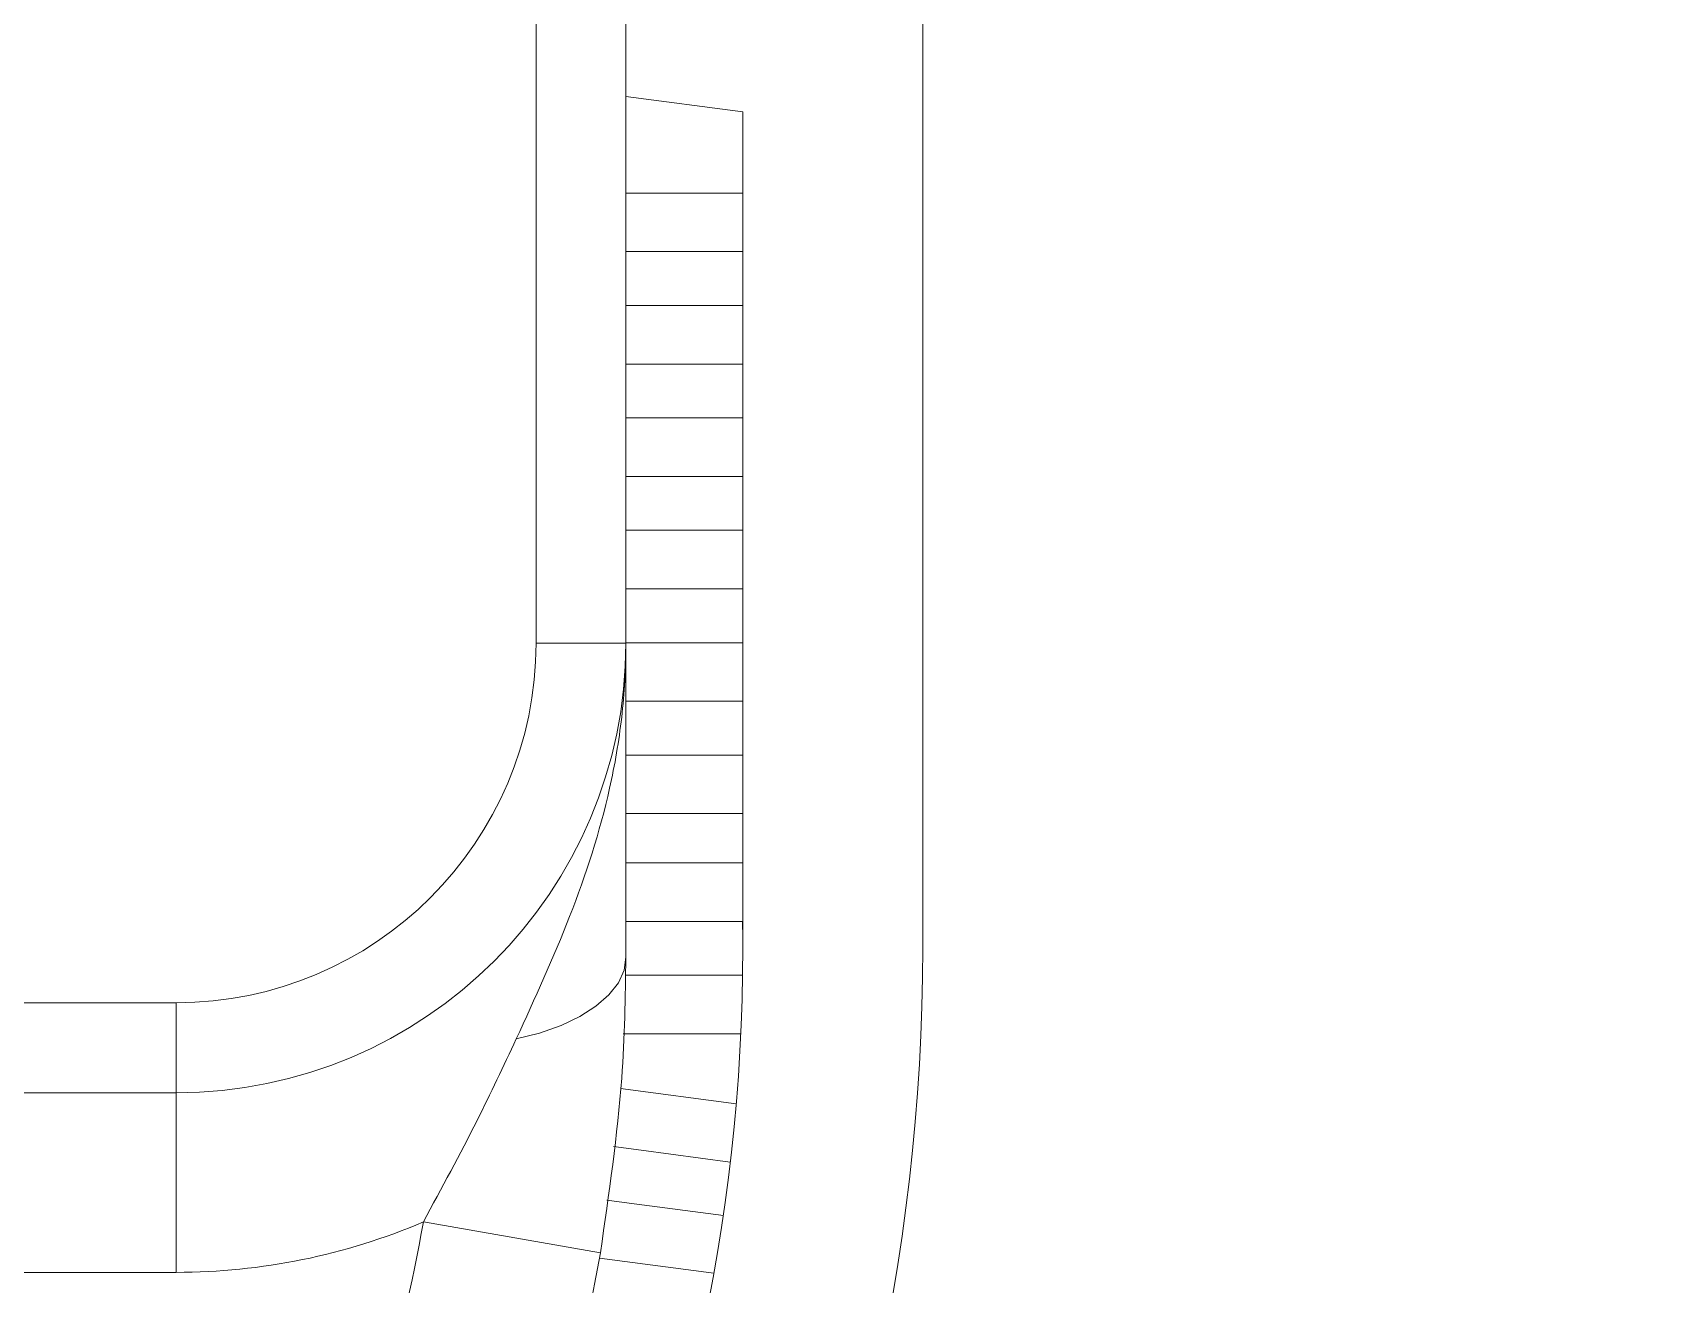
# Model space of a CAD drawing. Header units: inches. Extents: x 0.54 to 10.46, y 0.74 to 7.76.
# Drawn here: x 9.7151 to 9.832, y 4.7797 to 4.8697 of the extents above; entities that cross this region are included whole.
import ezdxf

# ---------------------------------------------------------------- set-up
doc = ezdxf.new("R2010")
doc.units = ezdxf.units.IN
doc.header["$MEASUREMENT"] = 0
doc.layers.add('BG', color=7, linetype='Continuous')
doc.layers.add('MCG-INT-4FT', color=7, linetype='Continuous')

# ---------------------------------------------------------------- blocks, each defined once
blk = doc.blocks.new('block 3')
at = {"layer": 'BG', "true_color": 0xffffff}
h = blk.add_hatch(color=7, dxfattribs=at)
h.dxf.hatch_style = 2
edge = h.paths.add_edge_path()
edge.add_spline(control_points=[(10.29599, 0.90612), (10.29599, 0.90612), (0.87112, 0.90612), (0.87112, 0.90612), (0.87016, 0.90612), (0.86938, 0.90689), (0.86938, 0.90785), (0.86938, 0.90785), (0.86938, 7.59215), (0.86938, 7.59215), (0.86938, 7.59311), (0.87016, 7.59389), (0.87112, 7.59389), (0.87112, 7.59389), (10.29599, 7.59389), (10.29599, 7.59389), (10.29696, 7.59389), (10.29773, 7.59311), (10.29773, 7.59215), (10.29773, 7.59215), (10.29773, 0.90785), (10.29773, 0.90785), (10.29773, 0.90689), (10.29696, 0.90612), (10.29599, 0.90612)], knot_values=[0, 0, 0, 0, 1, 1, 1, 2, 2, 2, 3, 3, 3, 4, 4, 4, 5, 5, 5, 6, 6, 6, 7, 7, 7, 8, 8, 8, 8], degree=3, periodic=1)
h.paths.add_polyline_path([(0.87286, 0.90959), (10.29426, 0.90959), (10.29426, 7.59042), (0.87286, 7.59042)])
at = {"layer": 'BG', "lineweight": 0}
blk.add_open_spline([(10.29599, 0.90612), (10.29599, 0.90612), (0.87112, 0.90612), (0.87112, 0.90612), (0.87016, 0.90612), (0.86938, 0.90689), (0.86938, 0.90785), (0.86938, 0.90785), (0.86938, 7.59215), (0.86938, 7.59215), (0.86938, 7.59311), (0.87016, 7.59389), (0.87112, 7.59389), (0.87112, 7.59389), (10.29599, 7.59389), (10.29599, 7.59389), (10.29696, 7.59389), (10.29773, 7.59311), (10.29773, 7.59215), (10.29773, 7.59215), (10.29773, 0.90785), (10.29773, 0.90785), (10.29773, 0.90689), (10.29696, 0.90612), (10.29599, 0.90612)], degree=3, knots=[0, 0, 0, 0, 1, 1, 1, 2, 2, 2, 3, 3, 3, 4, 4, 4, 5, 5, 5, 6, 6, 6, 7, 7, 7, 8, 8, 8, 8], dxfattribs=at)
blk = doc.blocks.new('block 2')
at = {"layer": 'BG'}
blk.add_blockref('block 3', (0, 0), dxfattribs=at)
blk = doc.blocks.new('block 69')
at = {"layer": 'BG', "true_color": 0xffffff}
h = blk.add_hatch(color=7, dxfattribs=at)
h.dxf.hatch_style = 2
edge = h.paths.add_edge_path()
edge.add_spline(control_points=[(10.46309, 0.739), (10.46309, 0.739), (0.53691, 0.739), (0.53691, 0.739), (0.53595, 0.739), (0.53517, 0.73978), (0.53517, 0.74074), (0.53517, 0.74074), (0.53517, 7.75926), (0.53517, 7.75926), (0.53517, 7.76022), (0.53595, 7.761), (0.53691, 7.761), (0.53691, 7.761), (10.46309, 7.761), (10.46309, 7.761), (10.46406, 7.761), (10.46483, 7.76022), (10.46483, 7.75926), (10.46483, 7.75926), (10.46483, 0.74074), (10.46483, 0.74074), (10.46483, 0.73978), (10.46406, 0.739), (10.46309, 0.739)], knot_values=[0, 0, 0, 0, 1, 1, 1, 2, 2, 2, 3, 3, 3, 4, 4, 4, 5, 5, 5, 6, 6, 6, 7, 7, 7, 8, 8, 8, 8], degree=3, periodic=1)
h.paths.add_polyline_path([(0.53864, 0.74248), (10.46136, 0.74248), (10.46136, 7.75752), (0.53864, 7.75752)])
at = {"layer": 'BG', "lineweight": 0}
blk.add_open_spline([(10.46309, 0.739), (10.46309, 0.739), (0.53691, 0.739), (0.53691, 0.739), (0.53595, 0.739), (0.53517, 0.73978), (0.53517, 0.74074), (0.53517, 0.74074), (0.53517, 7.75926), (0.53517, 7.75926), (0.53517, 7.76022), (0.53595, 7.761), (0.53691, 7.761), (0.53691, 7.761), (10.46309, 7.761), (10.46309, 7.761), (10.46406, 7.761), (10.46483, 7.76022), (10.46483, 7.75926), (10.46483, 7.75926), (10.46483, 0.74074), (10.46483, 0.74074), (10.46483, 0.73978), (10.46406, 0.739), (10.46309, 0.739)], degree=3, knots=[0, 0, 0, 0, 1, 1, 1, 2, 2, 2, 3, 3, 3, 4, 4, 4, 5, 5, 5, 6, 6, 6, 7, 7, 7, 8, 8, 8, 8], dxfattribs=at)
blk = doc.blocks.new('block 68')
at = {"layer": 'BG'}
blk.add_blockref('block 69', (0, 0), dxfattribs=at)
blk = doc.blocks.new('block 152')
at = {"layer": 'MCG-INT-4FT', "color": 7, "lineweight": 5, "true_color": 0xffffff}
blk.add_open_spline([(9.71834, 4.7019), (9.74865, 4.72708), (9.76618, 4.76443), (9.76618, 4.80383)], degree=3, dxfattribs=at)
blk = doc.blocks.new('block 153')
at = {"layer": 'MCG-INT-4FT', "color": 7, "lineweight": 5, "true_color": 0xffffff}
blk.add_lwpolyline([(9.76618, 4.80383), (9.76618, 4.86398)], dxfattribs=at)
blk = doc.blocks.new('block 154')
at = {"layer": 'MCG-INT-4FT', "color": 7, "lineweight": 5, "true_color": 0xffffff}
blk.add_lwpolyline([(9.76618, 4.86398), (9.75777, 4.86509)], dxfattribs=at)
blk = doc.blocks.new('block 159')
at = {"layer": 'MCG-INT-4FT', "color": 7, "lineweight": 5, "true_color": 0xffffff}
blk.add_lwpolyline([(9.77911, 4.89479), (9.77911, 4.80383)], dxfattribs=at)
blk = doc.blocks.new('block 160')
at = {"layer": 'MCG-INT-4FT', "color": 7, "lineweight": 5, "true_color": 0xffffff}
blk.add_open_spline([(9.72346, 4.68942), (9.75859, 4.71699), (9.77911, 4.75917), (9.77911, 4.80383)], degree=3, dxfattribs=at)
blk = doc.blocks.new('block 169')
at = {"layer": 'MCG-INT-4FT', "color": 7, "lineweight": 5, "true_color": 0xffffff}
blk.add_lwpolyline([(9.75777, 4.85393), (9.76618, 4.85393)], dxfattribs=at)
blk = doc.blocks.new('block 170')
at = {"layer": 'MCG-INT-4FT', "color": 7, "lineweight": 5, "true_color": 0xffffff}
blk.add_lwpolyline([(9.75777, 4.85813), (9.76618, 4.85813)], dxfattribs=at)
blk = doc.blocks.new('block 171')
at = {"layer": 'MCG-INT-4FT', "color": 7, "lineweight": 5, "true_color": 0xffffff}
blk.add_lwpolyline([(9.76618, 4.84585), (9.75777, 4.84585)], dxfattribs=at)
blk = doc.blocks.new('block 172')
at = {"layer": 'MCG-INT-4FT', "color": 7, "lineweight": 5, "true_color": 0xffffff}
blk.add_lwpolyline([(9.76618, 4.85005), (9.75777, 4.85005)], dxfattribs=at)
blk = doc.blocks.new('block 173')
at = {"layer": 'MCG-INT-4FT', "color": 7, "lineweight": 5, "true_color": 0xffffff}
blk.add_lwpolyline([(9.75777, 4.80577), (9.76616, 4.80577)], dxfattribs=at)
blk = doc.blocks.new('block 174')
at = {"layer": 'MCG-INT-4FT', "color": 7, "lineweight": 5, "true_color": 0xffffff}
blk.add_lwpolyline([(9.76618, 4.80997), (9.75777, 4.80997)], dxfattribs=at)
blk = doc.blocks.new('block 175')
at = {"layer": 'MCG-INT-4FT', "color": 7, "lineweight": 5, "true_color": 0xffffff}
blk.add_lwpolyline([(9.75769, 4.78131), (9.7641, 4.78047)], dxfattribs=at)
blk = doc.blocks.new('block 176')
at = {"layer": 'MCG-INT-4FT', "color": 7, "lineweight": 5, "true_color": 0xffffff}
blk.add_lwpolyline([(9.75587, 4.78155), (9.75769, 4.78131)], dxfattribs=at)
blk = doc.blocks.new('block 177')
at = {"layer": 'MCG-INT-4FT', "color": 7, "lineweight": 5, "true_color": 0xffffff}
blk.add_lwpolyline([(9.75837, 4.78546), (9.7564, 4.78572)], dxfattribs=at)
blk = doc.blocks.new('block 178')
at = {"layer": 'MCG-INT-4FT', "color": 7, "lineweight": 5, "true_color": 0xffffff}
blk.add_lwpolyline([(9.75837, 4.78546), (9.76478, 4.78461)], dxfattribs=at)
blk = doc.blocks.new('block 179')
at = {"layer": 'MCG-INT-4FT', "color": 7, "lineweight": 5, "true_color": 0xffffff}
blk.add_lwpolyline([(9.76528, 4.78846), (9.75887, 4.78931)], dxfattribs=at)
blk = doc.blocks.new('block 180')
at = {"layer": 'MCG-INT-4FT', "color": 7, "lineweight": 5, "true_color": 0xffffff}
blk.add_lwpolyline([(9.75687, 4.78957), (9.75887, 4.78931)], dxfattribs=at)
blk = doc.blocks.new('block 181')
at = {"layer": 'MCG-INT-4FT', "color": 7, "lineweight": 5, "true_color": 0xffffff}
blk.add_lwpolyline([(9.76571, 4.79264), (9.75738, 4.79374)], dxfattribs=at)
blk = doc.blocks.new('block 283')
at = {"layer": 'MCG-INT-4FT', "color": 7, "lineweight": 5, "true_color": 0xffffff}
blk.add_lwpolyline([(9.76618, 4.81353), (9.75777, 4.81353)], dxfattribs=at)
blk = doc.blocks.new('block 284')
at = {"layer": 'MCG-INT-4FT', "color": 7, "lineweight": 5, "true_color": 0xffffff}
blk.add_lwpolyline([(9.75777, 4.84197), (9.76618, 4.84197)], dxfattribs=at)
blk = doc.blocks.new('block 285')
at = {"layer": 'MCG-INT-4FT', "color": 7, "lineweight": 5, "true_color": 0xffffff}
blk.add_lwpolyline([(9.75777, 4.83777), (9.76618, 4.83777)], dxfattribs=at)
blk = doc.blocks.new('block 286')
at = {"layer": 'MCG-INT-4FT', "color": 7, "lineweight": 5, "true_color": 0xffffff}
blk.add_lwpolyline([(9.75777, 4.82581), (9.76618, 4.82581)], dxfattribs=at)
blk = doc.blocks.new('block 287')
at = {"layer": 'MCG-INT-4FT', "color": 7, "lineweight": 5, "true_color": 0xffffff}
blk.add_lwpolyline([(9.76618, 4.82969), (9.75777, 4.82969)], dxfattribs=at)
blk = doc.blocks.new('block 288')
at = {"layer": 'MCG-INT-4FT', "color": 7, "lineweight": 5, "true_color": 0xffffff}
blk.add_lwpolyline([(9.76618, 4.83389), (9.75777, 4.83389)], dxfattribs=at)
blk = doc.blocks.new('block 289')
at = {"layer": 'MCG-INT-4FT', "color": 7, "lineweight": 5, "true_color": 0xffffff}
blk.add_lwpolyline([(9.75777, 4.82161), (9.76618, 4.82161)], dxfattribs=at)
blk = doc.blocks.new('block 290')
at = {"layer": 'MCG-INT-4FT', "color": 7, "lineweight": 5, "true_color": 0xffffff}
blk.add_lwpolyline([(9.76618, 4.81773), (9.75777, 4.81773)], dxfattribs=at)
blk = doc.blocks.new('block 291')
at = {"layer": 'MCG-INT-4FT', "color": 7, "lineweight": 5, "true_color": 0xffffff}
blk.add_lwpolyline([(9.75758, 4.79769), (9.76604, 4.79769)], dxfattribs=at)
blk = doc.blocks.new('block 292')
at = {"layer": 'MCG-INT-4FT', "color": 7, "lineweight": 5, "true_color": 0xffffff}
blk.add_lwpolyline([(9.76616, 4.80189), (9.75773, 4.80189)], dxfattribs=at)
blk = doc.blocks.new('block 303')
at = {"layer": 'MCG-INT-4FT', "color": 7, "lineweight": 5, "true_color": 0xffffff}
blk.add_open_spline([(9.76618, 4.80383), (9.76618, 4.80448), (9.76617, 4.80513), (9.76616, 4.80577)], degree=3, dxfattribs=at)
blk = doc.blocks.new('block 391')
at = {"layer": 'MCG-INT-4FT', "color": 7, "lineweight": 5, "true_color": 0xffffff}
blk.add_lwpolyline([(9.75131, 4.82577), (9.75131, 4.94533)], dxfattribs=at)
blk = doc.blocks.new('block 392')
at = {"layer": 'MCG-INT-4FT', "color": 7, "lineweight": 5, "true_color": 0xffffff}
blk.add_open_spline([(9.72545, 4.79992), (9.73973, 4.79992), (9.75131, 4.81149), (9.75131, 4.82577)], degree=3, dxfattribs=at)
blk = doc.blocks.new('block 393')
at = {"layer": 'MCG-INT-4FT', "color": 7, "lineweight": 5, "true_color": 0xffffff}
blk.add_lwpolyline([(9.54187, 4.79992), (9.72545, 4.79992)], dxfattribs=at)
blk = doc.blocks.new('block 399')
at = {"layer": 'MCG-INT-4FT', "color": 7, "lineweight": 5, "true_color": 0xffffff}
blk.add_lwpolyline([(9.75777, 4.94533), (9.75777, 4.82577)], dxfattribs=at)
blk = doc.blocks.new('block 400')
at = {"layer": 'MCG-INT-4FT', "color": 7, "lineweight": 5, "true_color": 0xffffff}
blk.add_lwpolyline([(9.75131, 4.82577), (9.75777, 4.82577)], dxfattribs=at)
blk = doc.blocks.new('block 403')
at = {"layer": 'MCG-INT-4FT', "color": 7, "lineweight": 5, "true_color": 0xffffff}
blk.add_open_spline([(9.72545, 4.79345), (9.7433, 4.79345), (9.75777, 4.80792), (9.75777, 4.82577)], degree=3, dxfattribs=at)
blk = doc.blocks.new('block 404')
at = {"layer": 'MCG-INT-4FT', "color": 7, "lineweight": 5, "true_color": 0xffffff}
blk.add_lwpolyline([(9.72545, 4.79345), (9.72545, 4.79992)], dxfattribs=at)
blk = doc.blocks.new('block 405')
at = {"layer": 'MCG-INT-4FT', "color": 7, "lineweight": 5, "true_color": 0xffffff}
blk.add_lwpolyline([(9.72545, 4.79345), (9.54187, 4.79345)], dxfattribs=at)
blk = doc.blocks.new('block 412')
at = {"layer": 'MCG-INT-4FT', "color": 7, "lineweight": 5, "true_color": 0xffffff}
blk.add_open_spline([(9.74321, 4.78415), (9.74453, 4.78659), (9.74585, 4.78902), (9.74707, 4.79144), (9.74805, 4.7934), (9.74897, 4.79536), (9.74989, 4.79731)], degree=3, knots=[0, 0, 0, 0, 1, 1, 1, 2, 2, 2, 2], dxfattribs=at)
blk = doc.blocks.new('block 413')
at = {"layer": 'MCG-INT-4FT', "color": 7, "lineweight": 5, "true_color": 0xffffff}
blk.add_open_spline([(9.72545, 4.78053), (9.73156, 4.78053), (9.73759, 4.78176), (9.74321, 4.78415)], degree=3, dxfattribs=at)
blk = doc.blocks.new('block 414')
at = {"layer": 'MCG-INT-4FT', "color": 7, "lineweight": 5, "true_color": 0xffffff}
blk.add_lwpolyline([(9.72545, 4.79345), (9.72545, 4.78053)], dxfattribs=at)
blk = doc.blocks.new('block 415')
at = {"layer": 'MCG-INT-4FT', "color": 7, "lineweight": 5, "true_color": 0xffffff}
blk.add_open_spline([(9.74989, 4.79731), (9.75123, 4.80023), (9.75257, 4.80315), (9.75373, 4.80613), (9.75491, 4.80913), (9.7559, 4.8122), (9.7566, 4.81534), (9.75698, 4.81703), (9.75727, 4.81874), (9.75747, 4.82045), (9.75767, 4.82219), (9.75777, 4.82394), (9.75777, 4.82569), (9.75777, 4.82572), (9.75777, 4.82574), (9.75777, 4.82577)], degree=3, knots=[0, 0, 0, 0, 1, 1, 1, 2, 2, 2, 3, 3, 3, 4, 4, 4, 5, 5, 5, 5], dxfattribs=at)
blk = doc.blocks.new('block 416')
at = {"layer": 'MCG-INT-4FT', "color": 7, "lineweight": 5, "true_color": 0xffffff}
blk.add_lwpolyline([(9.75777, 4.80319), (9.75764, 4.80226), (9.75723, 4.80135), (9.75655, 4.80048), (9.75562, 4.79966), (9.75447, 4.79893), (9.75311, 4.79828), (9.75157, 4.79774), (9.74989, 4.79731)], dxfattribs=at)
blk = doc.blocks.new('block 417')
at = {"layer": 'MCG-INT-4FT', "color": 7, "lineweight": 5, "true_color": 0xffffff}
blk.add_lwpolyline([(9.75777, 4.81368), (9.75777, 4.80319)], dxfattribs=at)
blk = doc.blocks.new('block 418')
at = {"layer": 'MCG-INT-4FT', "color": 7, "lineweight": 5, "true_color": 0xffffff}
blk.add_open_spline([(9.75777, 4.82577), (9.75777, 4.8236), (9.75777, 4.8215), (9.75777, 4.81928), (9.75777, 4.81747), (9.75777, 4.81557), (9.75777, 4.81368)], degree=3, knots=[0, 0, 0, 0, 1, 1, 1, 2, 2, 2, 2], dxfattribs=at)
blk = doc.blocks.new('block 427')
at = {"layer": 'MCG-INT-4FT', "color": 7, "lineweight": 5, "true_color": 0xffffff}
blk.add_lwpolyline([(9.72545, 4.78053), (9.67794, 4.78053)], dxfattribs=at)
blk = doc.blocks.new('block 430')
at = {"layer": 'MCG-INT-4FT', "color": 7, "lineweight": 5, "true_color": 0xffffff}
blk.add_lwpolyline([(9.74321, 4.78415), (9.75594, 4.78194)], dxfattribs=at)
blk = doc.blocks.new('block 431')
at = {"layer": 'MCG-INT-4FT', "color": 7, "lineweight": 5, "true_color": 0xffffff}
blk.add_open_spline([(9.75777, 4.80319), (9.75773, 4.80032), (9.75769, 4.79746), (9.75747, 4.79449), (9.75717, 4.79044), (9.75656, 4.78619), (9.75594, 4.78194)], degree=3, knots=[0, 0, 0, 0, 1, 1, 1, 2, 2, 2, 2], dxfattribs=at)
blk = doc.blocks.new('block 433')
at = {"layer": 'MCG-INT-4FT', "color": 7, "lineweight": 5, "true_color": 0xffffff}
blk.add_open_spline([(9.72158, 4.73512), (9.73268, 4.74946), (9.7401, 4.76629), (9.74321, 4.78415)], degree=3, dxfattribs=at)
blk = doc.blocks.new('block 434')
at = {"layer": 'MCG-INT-4FT', "color": 7, "lineweight": 5, "true_color": 0xffffff}
blk.add_open_spline([(9.72333, 4.71738), (9.74037, 4.73518), (9.75172, 4.75766), (9.75594, 4.78194)], degree=3, dxfattribs=at)

msp = doc.modelspace()

# ---------------------------------------------------------------- block references
at = {"layer": 'BG'}
for name in ['block 68', 'block 2']:
    msp.add_blockref(name, (0, 0), dxfattribs=at)
at = {"layer": 'MCG-INT-4FT'}
for name in ['block 391', 'block 399', 'block 159', 'block 154', 'block 153', 'block 170', 'block 169', 'block 172', 'block 171', 'block 284', 'block 285', 'block 288', 'block 287', 'block 392', 'block 403', 'block 415', 'block 400', 'block 286', 'block 418', 'block 289', 'block 290', 'block 417', 'block 283', 'block 174', 'block 173', 'block 303', 'block 152', 'block 160', 'block 416', 'block 431', 'block 292', 'block 393', 'block 404', 'block 291', 'block 412', 'block 405', 'block 414', 'block 181', 'block 180', 'block 179', 'block 177', 'block 178', 'block 433', 'block 413', 'block 430', 'block 434', 'block 176', 'block 175', 'block 427']:
    msp.add_blockref(name, (0, 0), dxfattribs=at)

doc.saveas('drawing.dxf')
